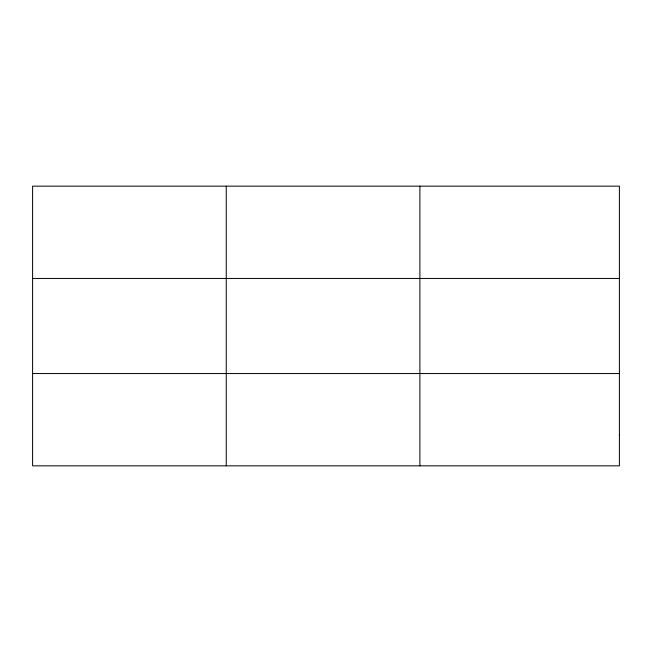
<?xml version="1.0" encoding="UTF-8"?>
<svg xmlns="http://www.w3.org/2000/svg" width="652" height="652" viewBox="0 0 652 652"><rect width="100%" height="100%" fill="white"/><g stroke="black" fill="none" stroke-linecap="round" stroke-linejoin="round"><path stroke-width="0.98" d="M226.244 465.846L226.244 186.154M419.888 465.846L419.888 186.154M32.6 278.453L619.4 278.453M32.6 373.547L619.4 373.547M619.4 435.08L619.4 465.846L32.6 465.846L32.6 186.154L619.4 186.154L619.4 435.08"/></g></svg>
